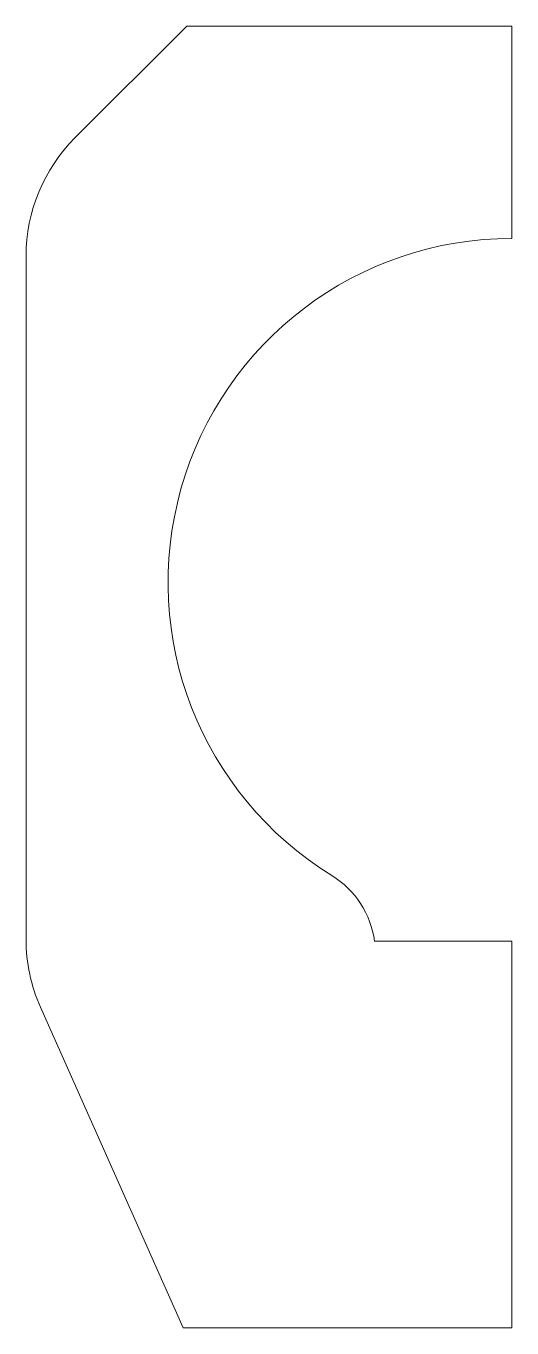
# Model space of a CAD drawing. Header units: millimetres. Extents: x 7.4 to 39.4, y 2.9 to 88.6.
import ezdxf

# ---------------------------------------------------------------- set-up
doc = ezdxf.new("R2010")
doc.units = ezdxf.units.MM

msp = doc.modelspace()

# ---------------------------------------------------------------- linework, layer by layer
at = {"color": 7, "linetype": 'Continuous', "lineweight": 15}
for p, q in [((18, 88.568), (10.636, 81.204)), ((39.414, 88.568), (18, 88.568)), ((39.414, 74.589), (39.414, 88.568)), ((7.414, 73.426), (7.414, 28.442)), ((39.414, 28.31), (30.363, 28.31)), ((39.414, 2.856), (39.414, 28.31)), ((8.365, 23.968), (17.765, 2.856)), ((17.765, 2.856), (39.414, 2.856))]:
    msp.add_line(p, q, dxfattribs=at)
for centre, radius, start, end in [((18.414, 73.426), 11, 135, 180), ((39.414, 51.939), 22.65, 90, 238.42863), ((24.414, 27.53), 6, 7.47563, 58.42863), ((18.414, 28.442), 11, 180, 204)]:
    msp.add_arc(centre, radius, start, end, dxfattribs=at)

doc.saveas('drawing.dxf')
